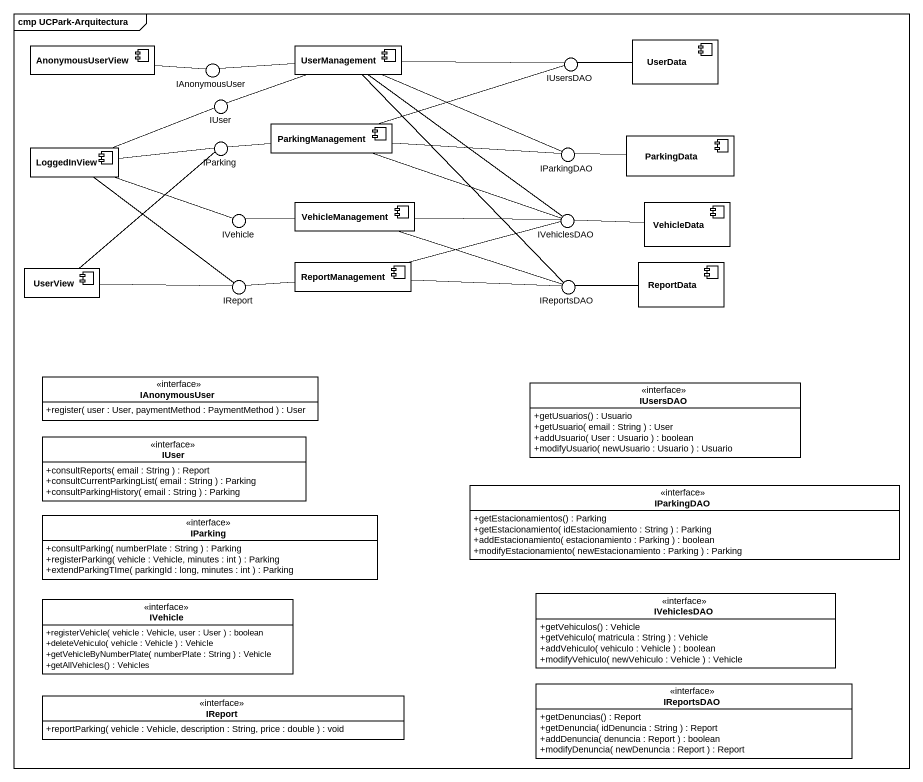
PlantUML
@startuml
mainframe cmp UCPark-Arquitectura
allowmixing
hide circle
hide empty members
skinparam classAttributeIconSize 0
component AnonymousUserView
component UserManagement
component UserData
() IAnonymousUser
() IUsersDAO
() IUser
component ParkingManagement
component LoggedInView
() IParking
() IParkingDAO
component ParkingData
component VehicleManagement
component VehicleData
() IVehicle
() IVehiclesDAO
component UserView
() IReport
component ReportManagement
() IReportsDAO
component ReportData
interface "IAnonymousUser" as IAnonymousUser_2 {
  +register( user : User, paymentMethod : PaymentMethod ) : User
}
interface "IUsersDAO" as IUsersDAO_2 {
  +getUsuarios() : Usuario
  +getUsuario( email : String ) : User
  +addUsuario( User : Usuario ) : boolean
  +modifyUsuario( newUsuario : Usuario ) : Usuario
}
interface "IUser" as IUser_2 {
  +consultReports( email : String ) : Report
  +consultCurrentParkingList( email : String ) : Parking
  +consultParkingHistory( email : String ) : Parking
}
interface "IParking" as IParking_2 {
  +consultParking( numberPlate : String ) : Parking
  +registerParking( vehicle : Vehicle, minutes : int ) : Parking
  +extendParkingTIme( parkingId : long, minutes : int ) : Parking
}
interface "IParkingDAO" as IParkingDAO_2 {
  +getEstacionamientos() : Parking
  +getEstacionamiento( idEstacionamiento : String ) : Parking
  +addEstacionamiento( estacionamiento : Parking ) : boolean
  +modifyEstacionamiento( newEstacionamiento : Parking ) : Parking
}
interface "IVehiclesDAO" as IVehiclesDAO_2 {
  +getVehiculos() : Vehicle
  +getVehiculo( matricula : String ) : Vehicle
  +addVehiculo( vehiculo : Vehicle ) : boolean
  +modifyVehiculo( newVehiculo : Vehicle ) : Vehicle
}
interface "IVehicle" as IVehicle_2 {
  +registerVehicle( vehicle : Vehicle, user : User ) : boolean
  +deleteVehiculo( vehicle : Vehicle ) : Vehicle
  +getVehicleByNumberPlate( numberPlate : String ) : Vehicle
  +getAllVehicles() : Vehicles
}
interface "IReport" as IReport_2 {
  +reportParking( vehicle : Vehicle, description : String, price : double ) : void
}
interface "IReportsDAO" as IReportsDAO_2 {
  +getDenuncias() : Report
  +getDenuncia( idDenuncia : String ) : Report
  +addDenuncia( denuncia : Report ) : boolean
  +modifyDenuncia( newDenuncia : Report ) : Report
}
AnonymousUserView -right- IAnonymousUser
UserManagement -left- IAnonymousUser
UserManagement -right- IUsersDAO
UserManagement -left- IUser
UserManagement -right- IParkingDAO
UserManagement -- IVehiclesDAO
UserManagement -- IReportsDAO
UserData -left- IUsersDAO
ParkingManagement -right- IUsersDAO
ParkingManagement -left- IParking
ParkingManagement -right- IParkingDAO
ParkingManagement -right- IVehiclesDAO
LoggedInView -right- IUser
LoggedInView -right- IParking
LoggedInView -right- IVehicle
LoggedInView -- IReport
ParkingData -left- IParkingDAO
VehicleManagement -left- IVehicle
VehicleManagement -right- IVehiclesDAO
VehicleManagement -right- IReportsDAO
VehicleData -left- IVehiclesDAO
UserView -up- IParking
UserView -right- IReport
ReportManagement -right- IVehiclesDAO
ReportManagement -left- IReport
ReportManagement -right- IReportsDAO
ReportData -left- IReportsDAO
@enduml
